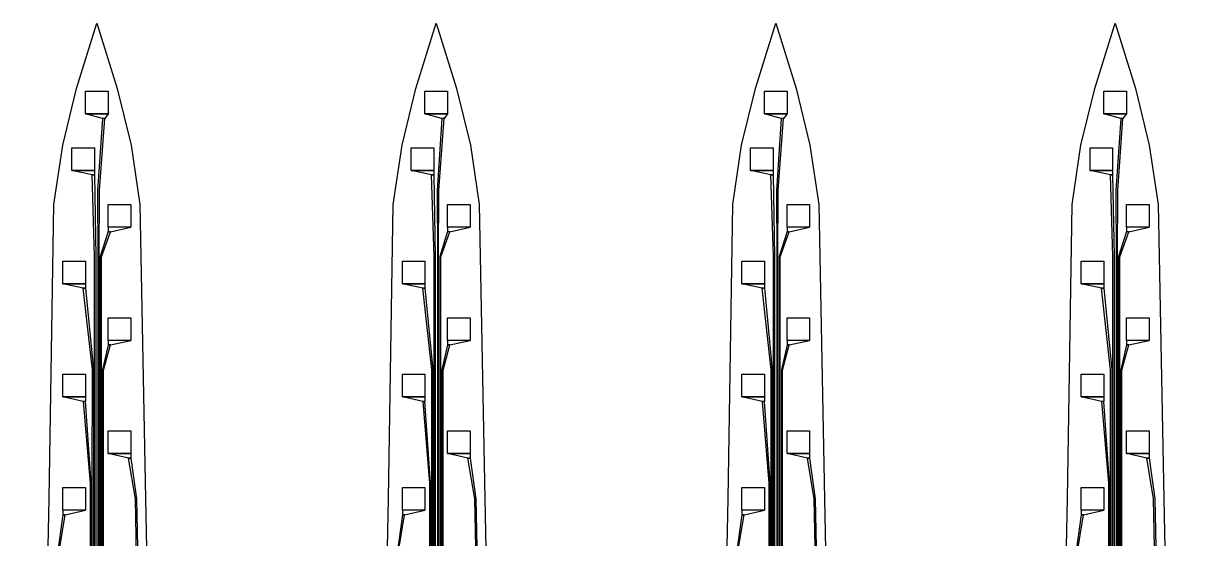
# Model space of a CAD drawing. Header units: inches. Extents: x 115980 to 170179, y 57000 to 74333.
# Drawn here: x 141951 to 142466, y 70934 to 71161 of the extents above; entities that cross this region are included whole.
import ezdxf

# ---------------------------------------------------------------- set-up
doc = ezdxf.new("R2010")
doc.units = ezdxf.units.IN
doc.header["$MEASUREMENT"] = 0
for name, color, linetype in [('metal', 221, 'Continuous'), ('nitride window', 40, 'Continuous'), ('profile', 140, 'Continuous')]:
    doc.layers.add(name, color=color, linetype=linetype)

msp = doc.modelspace()

# ---------------------------------------------------------------- linework, layer by layer
at = {"layer": 'metal'}
for points in [[(141978.29, 71121.42), (141978.29, 71131.42), (141988.29, 71131.42), (141988.29, 71121.42)], [(142128.29, 71121.42), (142128.29, 71131.42), (142138.29, 71131.42), (142138.29, 71121.42)], [(142278.29, 71121.42), (142278.29, 71131.42), (142288.29, 71131.42), (142288.29, 71121.42)], [(142428.29, 71121.42), (142428.29, 71131.42), (142438.29, 71131.42), (142438.29, 71121.42)], [(141985.75, 71119.42), (141978.29, 71121.42), (141988.29, 71121.42), (141986.75, 71119.42)], [(141984.59, 70294.41), (141984.29, 70324.41), (141984.29, 70958.42), (141984.29, 71008.42), (141984.29, 71058.42), (141984.43, 71087.53), (141986.75, 71119.42), (141985.75, 71119.42), (141983.63, 71087.53), (141983.79, 71058.42), (141983.79, 71008.42), (141983.79, 70958.42), (141983.79, 70324.41), (141983.69, 70294.41)], [(142135.75, 71119.42), (142128.29, 71121.42), (142138.29, 71121.42), (142136.75, 71119.42)], [(142134.59, 70294.41), (142134.29, 70324.41), (142134.29, 70958.42), (142134.29, 71008.42), (142134.29, 71058.42), (142134.43, 71087.53), (142136.75, 71119.42), (142135.75, 71119.42), (142133.63, 71087.53), (142133.79, 71058.42), (142133.79, 71008.42), (142133.79, 70958.42), (142133.79, 70324.41), (142133.69, 70294.41)], [(142285.75, 71119.42), (142278.29, 71121.42), (142288.29, 71121.42), (142286.75, 71119.42)], [(142284.59, 70294.41), (142284.29, 70324.41), (142284.29, 70958.42), (142284.29, 71008.42), (142284.29, 71058.42), (142284.43, 71087.53), (142286.75, 71119.42), (142285.75, 71119.42), (142283.63, 71087.53), (142283.79, 71058.42), (142283.79, 71008.42), (142283.79, 70958.42), (142283.79, 70324.41), (142283.69, 70294.41)], [(142435.75, 71119.42), (142428.29, 71121.42), (142438.29, 71121.42), (142436.75, 71119.42)], [(142434.59, 70294.41), (142434.29, 70324.41), (142434.29, 70958.42), (142434.29, 71008.42), (142434.29, 71058.42), (142434.43, 71087.53), (142436.75, 71119.42), (142435.75, 71119.42), (142433.63, 71087.53), (142433.79, 71058.42), (142433.79, 71008.42), (142433.79, 70958.42), (142433.79, 70324.41), (142433.69, 70294.41)], [(141972.19, 71096.42), (141972.19, 71106.42), (141982.19, 71106.42), (141982.19, 71096.42)], [(142122.19, 71096.42), (142122.19, 71106.42), (142132.19, 71106.42), (142132.19, 71096.42)], [(142272.19, 71096.42), (142272.19, 71106.42), (142282.19, 71106.42), (142282.19, 71096.42)], [(142422.19, 71096.42), (142422.19, 71106.42), (142432.19, 71106.42), (142432.19, 71096.42)], [(141981.19, 71094.55), (141972.19, 71096.42), (141982.19, 71096.42), (141982.19, 71094.55)], [(142131.19, 71094.55), (142122.19, 71096.42), (142132.19, 71096.42), (142132.19, 71094.55)], [(142281.19, 71094.55), (142272.19, 71096.42), (142282.19, 71096.42), (142282.19, 71094.55)], [(142431.19, 71094.55), (142422.19, 71096.42), (142432.19, 71096.42), (142432.19, 71094.55)], [(141981.89, 70294.41), (141982.29, 70324.41), (141982.29, 70958.42), (141982.29, 71008.42), (141982.3, 71058.41), (141981.19, 71094.55), (141982.19, 71094.55), (141982.79, 71058.42), (141982.79, 71008.42), (141982.79, 70958.42), (141982.79, 70324.41), (141982.79, 70294.41)], [(142131.89, 70294.41), (142132.29, 70324.41), (142132.29, 70958.42), (142132.29, 71008.42), (142132.3, 71058.41), (142131.19, 71094.55), (142132.19, 71094.55), (142132.79, 71058.42), (142132.79, 71008.42), (142132.79, 70958.42), (142132.79, 70324.41), (142132.79, 70294.41)], [(142281.89, 70294.41), (142282.29, 70324.41), (142282.29, 70958.42), (142282.29, 71008.42), (142282.3, 71058.41), (142281.19, 71094.55), (142282.19, 71094.55), (142282.79, 71058.42), (142282.79, 71008.42), (142282.79, 70958.42), (142282.79, 70324.41), (142282.79, 70294.41)], [(142431.89, 70294.41), (142432.29, 70324.41), (142432.29, 70958.42), (142432.29, 71008.42), (142432.3, 71058.41), (142431.19, 71094.55), (142432.19, 71094.55), (142432.79, 71058.42), (142432.79, 71008.42), (142432.79, 70958.42), (142432.79, 70324.41), (142432.79, 70294.41)], [(141988.29, 71071.42), (141988.29, 71081.42), (141998.29, 71081.42), (141998.29, 71071.42)], [(142138.29, 71071.42), (142138.29, 71081.42), (142148.29, 71081.42), (142148.29, 71071.42)], [(142288.29, 71071.42), (142288.29, 71081.42), (142298.29, 71081.42), (142298.29, 71071.42)], [(142438.29, 71071.42), (142438.29, 71081.42), (142448.29, 71081.42), (142448.29, 71071.42)], [(141989.29, 71069.28), (141998.29, 71071.42), (141988.29, 71071.42), (141988.29, 71069.42)], [(142139.29, 71069.28), (142148.29, 71071.42), (142138.29, 71071.42), (142138.29, 71069.42)], [(142289.29, 71069.28), (142298.29, 71071.42), (142288.29, 71071.42), (142288.29, 71069.42)], [(142439.29, 71069.28), (142448.29, 71071.42), (142438.29, 71071.42), (142438.29, 71069.42)], [(141986.39, 70294.41), (141985.29, 70324.41), (141985.29, 70958.42), (141985.29, 71008.42), (141985.29, 71058.35), (141989.29, 71069.28), (141988.29, 71069.42), (141984.79, 71058.42), (141984.79, 71008.42), (141984.79, 70958.42), (141984.79, 70324.41), (141985.49, 70294.41)], [(142136.39, 70294.41), (142135.29, 70324.41), (142135.29, 70958.42), (142135.29, 71008.42), (142135.29, 71058.35), (142139.29, 71069.28), (142138.29, 71069.42), (142134.79, 71058.42), (142134.79, 71008.42), (142134.79, 70958.42), (142134.79, 70324.41), (142135.49, 70294.41)], [(142286.39, 70294.41), (142285.29, 70324.41), (142285.29, 70958.42), (142285.29, 71008.42), (142285.29, 71058.35), (142289.29, 71069.28), (142288.29, 71069.42), (142284.79, 71058.42), (142284.79, 71008.42), (142284.79, 70958.42), (142284.79, 70324.41), (142285.49, 70294.41)], [(142436.39, 70294.41), (142435.29, 70324.41), (142435.29, 70958.42), (142435.29, 71008.42), (142435.29, 71058.35), (142439.29, 71069.28), (142438.29, 71069.42), (142434.79, 71058.42), (142434.79, 71008.42), (142434.79, 70958.42), (142434.79, 70324.41), (142435.49, 70294.41)], [(141978.29, 71056.42), (141978.29, 71046.42), (141968.29, 71046.42), (141968.29, 71056.42)], [(142128.29, 71056.42), (142128.29, 71046.42), (142118.29, 71046.42), (142118.29, 71056.42)], [(142278.29, 71056.42), (142278.29, 71046.42), (142268.29, 71046.42), (142268.29, 71056.42)], [(142428.29, 71056.42), (142428.29, 71046.42), (142418.29, 71046.42), (142418.29, 71056.42)], [(141977.29, 71044.42), (141968.29, 71046.42), (141978.29, 71046.42), (141978.29, 71044.42)], [(141980.09, 70294.41), (141981.29, 70324.41), (141981.29, 70958.42), (141981.3, 71008.37), (141977.29, 71044.42), (141978.29, 71044.42), (141981.79, 71008.42), (141981.79, 70958.42), (141981.79, 70324.41), (141980.99, 70294.41)], [(142127.29, 71044.42), (142118.29, 71046.42), (142128.29, 71046.42), (142128.29, 71044.42)], [(142130.09, 70294.41), (142131.29, 70324.41), (142131.29, 70958.42), (142131.3, 71008.37), (142127.29, 71044.42), (142128.29, 71044.42), (142131.79, 71008.42), (142131.79, 70958.42), (142131.79, 70324.41), (142130.99, 70294.41)], [(142277.29, 71044.42), (142268.29, 71046.42), (142278.29, 71046.42), (142278.29, 71044.42)], [(142280.09, 70294.41), (142281.29, 70324.41), (142281.29, 70958.42), (142281.3, 71008.37), (142277.29, 71044.42), (142278.29, 71044.42), (142281.79, 71008.42), (142281.79, 70958.42), (142281.79, 70324.41), (142280.99, 70294.41)], [(142427.29, 71044.42), (142418.29, 71046.42), (142428.29, 71046.42), (142428.29, 71044.42)], [(142430.09, 70294.41), (142431.29, 70324.41), (142431.29, 70958.42), (142431.3, 71008.37), (142427.29, 71044.42), (142428.29, 71044.42), (142431.79, 71008.42), (142431.79, 70958.42), (142431.79, 70324.41), (142430.99, 70294.41)], [(141988.29, 71021.42), (141988.29, 71031.42), (141998.29, 71031.42), (141998.29, 71021.42)], [(142138.29, 71021.42), (142138.29, 71031.42), (142148.29, 71031.42), (142148.29, 71021.42)], [(142288.29, 71021.42), (142288.29, 71031.42), (142298.29, 71031.42), (142298.29, 71021.42)], [(142438.29, 71021.42), (142438.29, 71031.42), (142448.29, 71031.42), (142448.29, 71021.42)], [(141988.19, 70294.41), (141986.29, 70324.41), (141986.29, 70958.42), (141986.28, 71008.3), (141989.29, 71019.42), (141988.29, 71019.42), (141985.79, 71008.42), (141985.79, 70958.42), (141985.79, 70324.41), (141987.29, 70294.41)], [(141989.29, 71019.42), (141998.29, 71021.42), (141988.29, 71021.42), (141988.29, 71019.42)], [(142138.19, 70294.41), (142136.29, 70324.41), (142136.29, 70958.42), (142136.28, 71008.3), (142139.29, 71019.42), (142138.29, 71019.42), (142135.79, 71008.42), (142135.79, 70958.42), (142135.79, 70324.41), (142137.29, 70294.41)], [(142139.29, 71019.42), (142148.29, 71021.42), (142138.29, 71021.42), (142138.29, 71019.42)], [(142288.19, 70294.41), (142286.29, 70324.41), (142286.29, 70958.42), (142286.28, 71008.3), (142289.29, 71019.42), (142288.29, 71019.42), (142285.79, 71008.42), (142285.79, 70958.42), (142285.79, 70324.41), (142287.29, 70294.41)], [(142289.29, 71019.42), (142298.29, 71021.42), (142288.29, 71021.42), (142288.29, 71019.42)], [(142438.19, 70294.41), (142436.29, 70324.41), (142436.29, 70958.42), (142436.28, 71008.3), (142439.29, 71019.42), (142438.29, 71019.42), (142435.79, 71008.42), (142435.79, 70958.42), (142435.79, 70324.41), (142437.29, 70294.41)], [(142439.29, 71019.42), (142448.29, 71021.42), (142438.29, 71021.42), (142438.29, 71019.42)], [(141968.29, 70996.42), (141968.29, 71006.42), (141978.29, 71006.42), (141978.29, 70996.42)], [(142118.29, 70996.42), (142118.29, 71006.42), (142128.29, 71006.42), (142128.29, 70996.42)], [(142268.29, 70996.42), (142268.29, 71006.42), (142278.29, 71006.42), (142278.29, 70996.42)], [(142418.29, 70996.42), (142418.29, 71006.42), (142428.29, 71006.42), (142428.29, 70996.42)], [(141977.29, 70994.42), (141968.29, 70996.42), (141978.29, 70996.42), (141978.29, 70994.42)], [(141979.19, 70294.41), (141980.79, 70324.41), (141980.79, 70958.42), (141978.29, 70994.42), (141977.29, 70994.42), (141980.3, 70958.36), (141980.29, 70324.41), (141978.29, 70294.41)], [(142127.29, 70994.42), (142118.29, 70996.42), (142128.29, 70996.42), (142128.29, 70994.42)], [(142129.19, 70294.41), (142130.79, 70324.41), (142130.79, 70958.42), (142128.29, 70994.42), (142127.29, 70994.42), (142130.3, 70958.36), (142130.29, 70324.41), (142128.29, 70294.41)], [(142277.29, 70994.42), (142268.29, 70996.42), (142278.29, 70996.42), (142278.29, 70994.42)], [(142279.19, 70294.41), (142280.79, 70324.41), (142280.79, 70958.42), (142278.29, 70994.42), (142277.29, 70994.42), (142280.3, 70958.36), (142280.29, 70324.41), (142278.29, 70294.41)], [(142427.29, 70994.42), (142418.29, 70996.42), (142428.29, 70996.42), (142428.29, 70994.42)], [(142429.19, 70294.41), (142430.79, 70324.41), (142430.79, 70958.42), (142428.29, 70994.42), (142427.29, 70994.42), (142430.3, 70958.36), (142430.29, 70324.41), (142428.29, 70294.41)], [(141988.29, 70971.42), (141988.29, 70981.42), (141998.29, 70981.42), (141998.29, 70971.42)], [(142138.29, 70971.42), (142138.29, 70981.42), (142148.29, 70981.42), (142148.29, 70971.42)], [(142288.29, 70971.42), (142288.29, 70981.42), (142298.29, 70981.42), (142298.29, 70971.42)], [(142438.29, 70971.42), (142438.29, 70981.42), (142448.29, 70981.42), (142448.29, 70971.42)], [(141997.29, 70969.42), (141988.29, 70971.42), (141998.29, 70971.42), (141998.29, 70969.42)], [(142147.29, 70969.42), (142138.29, 70971.42), (142148.29, 70971.42), (142148.29, 70969.42)], [(142297.29, 70969.42), (142288.29, 70971.42), (142298.29, 70971.42), (142298.29, 70969.42)], [(142447.29, 70969.42), (142438.29, 70971.42), (142448.29, 70971.42), (142448.29, 70969.42)], [(141968.29, 70946.42), (141968.29, 70956.42), (141978.29, 70956.42), (141978.29, 70946.42)], [(142118.29, 70946.42), (142118.29, 70956.42), (142128.29, 70956.42), (142128.29, 70946.42)], [(142268.29, 70946.42), (142268.29, 70956.42), (142278.29, 70956.42), (142278.29, 70946.42)], [(142418.29, 70946.42), (142418.29, 70956.42), (142428.29, 70956.42), (142428.29, 70946.42)], [(141969.29, 70944.42), (141978.29, 70946.42), (141968.29, 70946.42), (141968.29, 70944.42)], [(142119.29, 70944.42), (142128.29, 70946.42), (142118.29, 70946.42), (142118.29, 70944.42)], [(142269.29, 70944.42), (142278.29, 70946.42), (142268.29, 70946.42), (142268.29, 70944.42)], [(142419.29, 70944.42), (142428.29, 70946.42), (142418.29, 70946.42), (142418.29, 70944.42)]]:
    msp.add_lwpolyline(points, close=True, dxfattribs=at)
for points in [[(142010.29, 70451.42), (142009.29, 70501.42), (142008.29, 70551.42), (142007.29, 70601.42), (142006.29, 70651.42), (142005.29, 70701.42), (142004.29, 70751.42), (142003.29, 70801.42), (142002.29, 70851.42), (142001.29, 70901.42), (142000.3, 70951.35), (141997.29, 70969.42), (141998.29, 70969.42), (142000.79, 70951.42), (142001.79, 70901.42), (142002.79, 70851.42), (142003.79, 70801.42), (142004.79, 70751.42), (142005.79, 70701.42), (142006.79, 70651.42), (142007.79, 70601.42), (142008.79, 70551.42), (142009.79, 70501.42), (142010.79, 70451.42)], [(142160.29, 70451.42), (142159.29, 70501.42), (142158.29, 70551.42), (142157.29, 70601.42), (142156.29, 70651.42), (142155.29, 70701.42), (142154.29, 70751.42), (142153.29, 70801.42), (142152.29, 70851.42), (142151.29, 70901.42), (142150.3, 70951.35), (142147.29, 70969.42), (142148.29, 70969.42), (142150.79, 70951.42), (142151.79, 70901.42), (142152.79, 70851.42), (142153.79, 70801.42), (142154.79, 70751.42), (142155.79, 70701.42), (142156.79, 70651.42), (142157.79, 70601.42), (142158.79, 70551.42), (142159.79, 70501.42), (142160.79, 70451.42)], [(142310.29, 70451.42), (142309.29, 70501.42), (142308.29, 70551.42), (142307.29, 70601.42), (142306.29, 70651.42), (142305.29, 70701.42), (142304.29, 70751.42), (142303.29, 70801.42), (142302.29, 70851.42), (142301.29, 70901.42), (142300.3, 70951.35), (142297.29, 70969.42), (142298.29, 70969.42), (142300.79, 70951.42), (142301.79, 70901.42), (142302.79, 70851.42), (142303.79, 70801.42), (142304.79, 70751.42), (142305.79, 70701.42), (142306.79, 70651.42), (142307.79, 70601.42), (142308.79, 70551.42), (142309.79, 70501.42), (142310.79, 70451.42)], [(142460.29, 70451.42), (142459.29, 70501.42), (142458.29, 70551.42), (142457.29, 70601.42), (142456.29, 70651.42), (142455.29, 70701.42), (142454.29, 70751.42), (142453.29, 70801.42), (142452.29, 70851.42), (142451.29, 70901.42), (142450.3, 70951.35), (142447.29, 70969.42), (142448.29, 70969.42), (142450.79, 70951.42), (142451.79, 70901.42), (142452.79, 70851.42), (142453.79, 70801.42), (142454.79, 70751.42), (142455.79, 70701.42), (142456.79, 70651.42), (142457.79, 70601.42), (142458.79, 70551.42), (142459.79, 70501.42), (142460.79, 70451.42)], [(141957.29, 70476.42), (141958.29, 70526.42), (141959.29, 70576.42), (141960.29, 70626.42), (141961.29, 70676.42), (141962.29, 70726.42), (141963.29, 70776.42), (141964.29, 70826.42), (141965.29, 70876.42), (141966.29, 70926.35), (141969.29, 70944.42), (141968.29, 70944.42), (141965.79, 70926.42), (141964.79, 70876.42), (141963.79, 70826.42), (141962.79, 70776.42), (141961.79, 70726.42), (141960.79, 70676.42), (141959.79, 70626.42), (141958.79, 70576.42), (141957.79, 70526.42), (141956.79, 70476.42)], [(142107.29, 70476.42), (142108.29, 70526.42), (142109.29, 70576.42), (142110.29, 70626.42), (142111.29, 70676.42), (142112.29, 70726.42), (142113.29, 70776.42), (142114.29, 70826.42), (142115.29, 70876.42), (142116.29, 70926.35), (142119.29, 70944.42), (142118.29, 70944.42), (142115.79, 70926.42), (142114.79, 70876.42), (142113.79, 70826.42), (142112.79, 70776.42), (142111.79, 70726.42), (142110.79, 70676.42), (142109.79, 70626.42), (142108.79, 70576.42), (142107.79, 70526.42), (142106.79, 70476.42)], [(142257.29, 70476.42), (142258.29, 70526.42), (142259.29, 70576.42), (142260.29, 70626.42), (142261.29, 70676.42), (142262.29, 70726.42), (142263.29, 70776.42), (142264.29, 70826.42), (142265.29, 70876.42), (142266.29, 70926.35), (142269.29, 70944.42), (142268.29, 70944.42), (142265.79, 70926.42), (142264.79, 70876.42), (142263.79, 70826.42), (142262.79, 70776.42), (142261.79, 70726.42), (142260.79, 70676.42), (142259.79, 70626.42), (142258.79, 70576.42), (142257.79, 70526.42), (142256.79, 70476.42)], [(142407.29, 70476.42), (142408.29, 70526.42), (142409.29, 70576.42), (142410.29, 70626.42), (142411.29, 70676.42), (142412.29, 70726.42), (142413.29, 70776.42), (142414.29, 70826.42), (142415.29, 70876.42), (142416.29, 70926.35), (142419.29, 70944.42), (142418.29, 70944.42), (142415.79, 70926.42), (142414.79, 70876.42), (142413.79, 70826.42), (142412.79, 70776.42), (142411.79, 70726.42), (142410.79, 70676.42), (142409.79, 70626.42), (142408.79, 70576.42), (142407.79, 70526.42), (142406.79, 70476.42)]]:
    msp.add_lwpolyline(points, dxfattribs=at)
at = {"layer": 'nitride window'}
for points in [[(141978.29, 71131.42), (141988.29, 71131.42), (141988.29, 71121.42), (141978.29, 71121.42)], [(142128.29, 71131.42), (142138.29, 71131.42), (142138.29, 71121.42), (142128.29, 71121.42)], [(142278.29, 71131.42), (142288.29, 71131.42), (142288.29, 71121.42), (142278.29, 71121.42)], [(142428.29, 71131.42), (142438.29, 71131.42), (142438.29, 71121.42), (142428.29, 71121.42)], [(141972.19, 71106.42), (141982.19, 71106.42), (141982.19, 71096.42), (141972.19, 71096.42)], [(142122.19, 71106.42), (142132.19, 71106.42), (142132.19, 71096.42), (142122.19, 71096.42)], [(142272.19, 71106.42), (142282.19, 71106.42), (142282.19, 71096.42), (142272.19, 71096.42)], [(142422.19, 71106.42), (142432.19, 71106.42), (142432.19, 71096.42), (142422.19, 71096.42)], [(141988.29, 71081.42), (141998.29, 71081.42), (141998.29, 71071.42), (141988.29, 71071.42)], [(142138.29, 71081.42), (142148.29, 71081.42), (142148.29, 71071.42), (142138.29, 71071.42)], [(142288.29, 71081.42), (142298.29, 71081.42), (142298.29, 71071.42), (142288.29, 71071.42)], [(142438.29, 71081.42), (142448.29, 71081.42), (142448.29, 71071.42), (142438.29, 71071.42)], [(141968.29, 71056.42), (141978.29, 71056.42), (141978.29, 71046.42), (141968.29, 71046.42)], [(142118.29, 71056.42), (142128.29, 71056.42), (142128.29, 71046.42), (142118.29, 71046.42)], [(142268.29, 71056.42), (142278.29, 71056.42), (142278.29, 71046.42), (142268.29, 71046.42)], [(142418.29, 71056.42), (142428.29, 71056.42), (142428.29, 71046.42), (142418.29, 71046.42)], [(141988.29, 71031.42), (141998.29, 71031.42), (141998.29, 71021.42), (141988.29, 71021.42)], [(142138.29, 71031.42), (142148.29, 71031.42), (142148.29, 71021.42), (142138.29, 71021.42)], [(142288.29, 71031.42), (142298.29, 71031.42), (142298.29, 71021.42), (142288.29, 71021.42)], [(142438.29, 71031.42), (142448.29, 71031.42), (142448.29, 71021.42), (142438.29, 71021.42)], [(141968.29, 71006.42), (141978.29, 71006.42), (141978.29, 70996.42), (141968.29, 70996.42)], [(142118.29, 71006.42), (142128.29, 71006.42), (142128.29, 70996.42), (142118.29, 70996.42)], [(142268.29, 71006.42), (142278.29, 71006.42), (142278.29, 70996.42), (142268.29, 70996.42)], [(142418.29, 71006.42), (142428.29, 71006.42), (142428.29, 70996.42), (142418.29, 70996.42)], [(141988.29, 70971.42), (141988.29, 70981.42), (141998.29, 70981.42), (141998.29, 70971.42)], [(142138.29, 70971.42), (142138.29, 70981.42), (142148.29, 70981.42), (142148.29, 70971.42)], [(142288.29, 70971.42), (142288.29, 70981.42), (142298.29, 70981.42), (142298.29, 70971.42)], [(142438.29, 70971.42), (142438.29, 70981.42), (142448.29, 70981.42), (142448.29, 70971.42)], [(141968.29, 70956.42), (141978.29, 70956.42), (141978.29, 70946.42), (141968.29, 70946.42)], [(142118.29, 70956.42), (142128.29, 70956.42), (142128.29, 70946.42), (142118.29, 70946.42)], [(142268.29, 70956.42), (142278.29, 70956.42), (142278.29, 70946.42), (142268.29, 70946.42)], [(142418.29, 70956.42), (142428.29, 70956.42), (142428.29, 70946.42), (142418.29, 70946.42)]]:
    msp.add_lwpolyline(points, close=True, dxfattribs=at)
at = {"layer": 'profile'}
for points in [[(142015.79, 69294.41), (141950.79, 69294.41), (141950.79, 70401.46), (141962.23, 70951.49), (141964.31, 71081.42), (141968.19, 71107.66), (141974.29, 71132.67), (141983.29, 71161.42), (141992.29, 71132.67), (141998.39, 71107.66), (142002.29, 71081.42), (142004.79, 70951.49), (142015.79, 70401.42)], [(142165.79, 69294.41), (142100.79, 69294.41), (142100.79, 70401.46), (142112.23, 70951.49), (142114.31, 71081.42), (142118.19, 71107.66), (142124.29, 71132.67), (142133.29, 71161.42), (142142.29, 71132.67), (142148.39, 71107.66), (142152.29, 71081.42), (142154.79, 70951.49), (142165.79, 70401.42)], [(142315.79, 69294.41), (142250.79, 69294.41), (142250.79, 70401.46), (142262.23, 70951.49), (142264.31, 71081.42), (142268.19, 71107.66), (142274.29, 71132.67), (142283.29, 71161.42), (142292.29, 71132.67), (142298.39, 71107.66), (142302.29, 71081.42), (142304.79, 70951.49), (142315.79, 70401.42)], [(142465.79, 69294.41), (142400.79, 69294.41), (142400.79, 70401.46), (142412.23, 70951.49), (142414.31, 71081.42), (142418.19, 71107.66), (142424.29, 71132.67), (142433.29, 71161.42), (142442.29, 71132.67), (142448.39, 71107.66), (142452.29, 71081.42), (142454.79, 70951.49), (142465.79, 70401.42)]]:
    msp.add_lwpolyline(points, close=True, dxfattribs=at)

doc.saveas('drawing.dxf')
